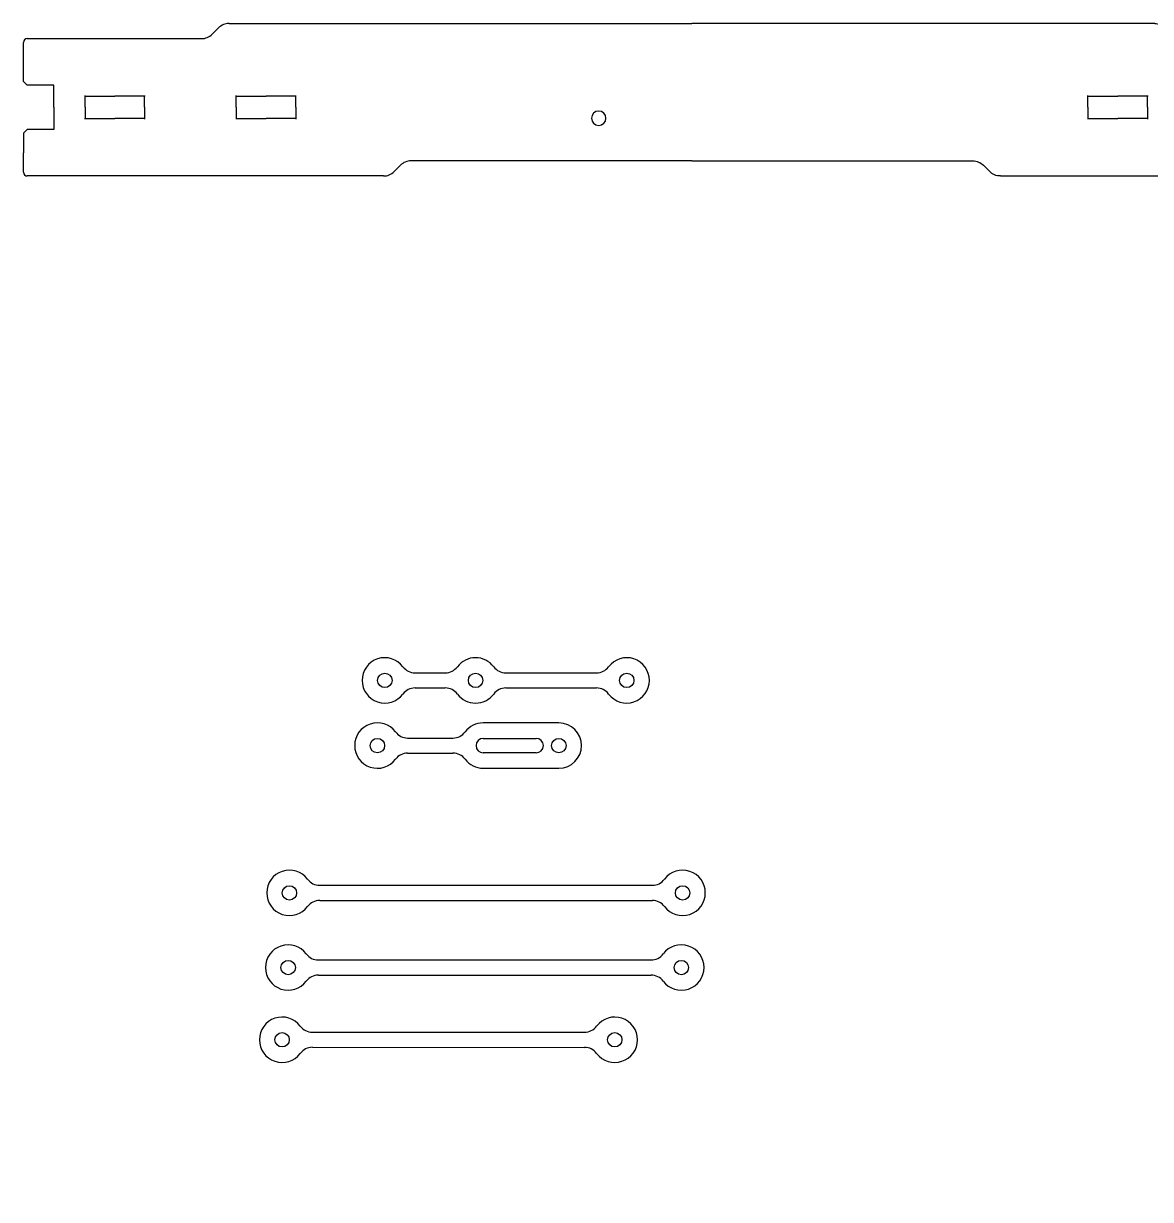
# Model space of a CAD drawing. Header units: inches. Extents: x -309 to 118, y -31 to 166.
# Drawn here: x -195.44 to -186.12, y 51.55 to 61.27 of the extents above; entities that cross this region are included whole.
import ezdxf

# ---------------------------------------------------------------- set-up
doc = ezdxf.new("R2010")
doc.units = ezdxf.units.IN
doc.header["$MEASUREMENT"] = 0
doc.layers.add('CUT', color=1, linetype='Continuous')

# ---------------------------------------------------------------- blocks, each defined once
blk = doc.blocks.new('Linkage_3in')
at = {"layer": 'CUT'}
for p, q in [((0.25, 0.0625), (3, 0.0625)), ((0.25, -0.0625), (3, -0.0625))]:
    blk.add_line(p, q, dxfattribs=at)
for centre in [(0, 0), (3.25, 0)]:
    blk.add_circle(centre, 0.0595, dxfattribs=at)
for centre, radius, start, end in [((0, 0), 0.1875, 36.8699, 323.1301), ((0.25, 0.1875), 0.125, 216.8699, 270), ((3, 0.1875), 0.125, 270, 323.1301), ((3.25, 0), 0.1875, 216.8699, 143.1301), ((0.25, -0.1875), 0.125, 90, 143.1301), ((3, -0.1875), 0.125, 36.8699, 90)]:
    blk.add_arc(centre, radius, start, end, dxfattribs=at)
blk = doc.blocks.new('Linkage_4in')
at = {"layer": 'CUT'}
for p, q in [((1.3804, -0.5903), (3.4105, -1.5604)), ((1.3265, -0.7031), (3.3566, -1.6732))]:
    blk.add_line(p, q, dxfattribs=at)
for centre in [(1.1279, -0.5389), (3.6091, -1.7246)]:
    blk.add_circle(centre, 0.0595, dxfattribs=at)
for centre, radius, start, end in [((1.1279, -0.5389), 0.1875, 11.32973, 297.58993), ((1.4343, -0.4775), 0.125, 191.32973, 244.45983), ((1.2726, -0.8159), 0.125, 64.45983, 117.58993), ((3.6091, -1.7246), 0.1875, 191.32973, 117.58993), ((3.4644, -1.4476), 0.125, 244.45983, 297.58993), ((3.3027, -1.786), 0.125, 11.32973, 64.45983)]:
    blk.add_arc(centre, radius, start, end, dxfattribs=at)
blk = doc.blocks.new('Linkage_1p5in')
at = {"layer": 'CUT'}
for p, q in [((0.25, 0.0625), (0.5, 0.0625)), ((1, 0.0625), (1.75, 0.0625)), ((0.25, -0.0625), (0.5, -0.0625)), ((1, -0.0625), (1.75, -0.0625))]:
    blk.add_line(p, q, dxfattribs=at)
for centre in [(0, 0), (0.75, 0), (2, 0)]:
    blk.add_circle(centre, 0.0595, dxfattribs=at)
for centre, radius, start, end in [((0, 0), 0.1875, 36.8699, 323.1301), ((0.25, 0.1875), 0.125, 216.8699, 270), ((0.5, 0.1875), 0.125, 270, 323.1301), ((0.75, 0), 0.1875, 36.8699, 143.1301), ((1, 0.1875), 0.125, 216.8699, 270), ((1.75, 0.1875), 0.125, 270, 323.1301), ((2, 0), 0.1875, 216.8699, 143.1301), ((0.25, -0.1875), 0.125, 90, 143.1301), ((0.5, -0.1875), 0.125, 36.8699, 90), ((1, -0.1875), 0.125, 90, 143.1301), ((1.75, -0.1875), 0.125, 36.8699, 90), ((0.75, 0), 0.1875, 216.8699, 323.1301)]:
    blk.add_arc(centre, radius, start, end, dxfattribs=at)
blk = doc.blocks.new('Linkage_p75in')
at = {"layer": 'CUT'}
for p, q in [((1, 0.1875), (0.375, 0.1875)), ((-0.25, 0.0625), (0.125, 0.0625)), ((0.375, 0.0595), (0.8125, 0.0595)), ((-0.25, -0.0625), (0.125, -0.0625)), ((0.8125, -0.0595), (0.375, -0.0595)), ((0.375, -0.1875), (1, -0.1875))]:
    blk.add_line(p, q, dxfattribs=at)
for centre in [(-0.5, 0), (1, 0)]:
    blk.add_circle(centre, 0.0595, dxfattribs=at)
for centre, radius, start, end in [((-0.5, 0), 0.1875, 36.8699, 323.1301), ((-0.25, 0.1875), 0.125, 216.8699, 270), ((0.125, 0.1875), 0.125, 270, 323.1301), ((0.375, 0), 0.1875, 90, 143.1301), ((1, 0), 0.1875, 270, 90), ((0.375, 0), 0.0595, 90, 270), ((0.8125, 0), 0.0595, 270, 90), ((-0.25, -0.1875), 0.125, 90, 143.1301), ((0.125, -0.1875), 0.125, 36.8699, 90), ((0.375, 0), 0.1875, 216.8699, 270)]:
    blk.add_arc(centre, radius, start, end, dxfattribs=at)
blk = doc.blocks.new('Dovetail_Half')
for p, q in [((-0.25, 0.21375), (-0.25, 0.375)), ((-0.25, 0.21375), (-0.21875, 0.1825)), ((0, 0.1825), (-0.21875, 0.1825)), ((0, 0), (0, 0.1825))]:
    blk.add_line(p, q)
blk = doc.blocks.new('BraceHole_Quarter')
at = {"layer": 'CUT', "ltscale": 0.003906}
for p, q in [((-0.246, 0), (-0.246, 0.0975)), ((-0.25, 0.0935), (0, 0.0935))]:
    blk.add_line(p, q, dxfattribs=at)
blk = doc.blocks.new('BraceHole')
at = {"color": 0}
blk.add_blockref('BraceHole_Quarter', (0, 0), dxfattribs=at)
at = {"color": 0, "xscale": -1}
blk.add_blockref('BraceHole_Quarter', (0, 0), dxfattribs=at)
at = {"color": 0, "xscale": -1, "rotation": 180}
blk.add_blockref('BraceHole_Quarter', (0, 0), dxfattribs=at)
at = {"color": 0, "rotation": 180}
blk.add_blockref('BraceHole_Quarter', (0, 0), dxfattribs=at)
blk = doc.blocks.new('BraceHoles')
at = {"color": 0}
for p in [(0.5, 0), (1.75, 0)]:
    blk.add_blockref('BraceHole', p, dxfattribs=at)
blk = doc.blocks.new('Lid_Side_Half')
at = {"layer": 'CUT'}
for p, q in [((-2.7873, 2.5497), (-2.7873, 5.4938)), ((-2.7561, 5.525), (-2.5948, 5.525)), ((-1.8448, 5.525), (-1.6836, 5.525)), ((-1.6523, 5.4938), (-1.6523, 4.0538)), ((-1.6157, 3.9655), (-1.564, 3.9137)), ((-1.5273, 3.8253), (-1.5273, 0)), ((-2.699, 2.4095), (-2.7507, 2.4613)), ((-2.6623, 0), (-2.6623, 2.3212))]:
    blk.add_line(p, q, dxfattribs=at)
for centre, radius, start, end in [((-2.7561, 5.4938), 0.0312, 90, 180), ((-1.6836, 5.4938), 0.0312, 0, 90), ((-1.5273, 4.0538), 0.125, 180, 225), ((-1.6523, 3.8253), 0.125, 0, 45), ((-2.6623, 2.5497), 0.125, 180, 225), ((-2.7873, 2.3212), 0.125, 0, 45)]:
    blk.add_arc(centre, radius, start, end, dxfattribs=at)
at = {"xscale": -1, "rotation": 90}
blk.add_blockref('BraceHoles', (-2.2198, 5.27), dxfattribs=at)
at = {"layer": 'CUT', "xscale": -1, "rotation": 90}
blk.add_blockref('Dovetail_Half', (-2.2198, 5.275), dxfattribs=at)
at = {"layer": 'CUT', "rotation": 270}
blk.add_blockref('Dovetail_Half', (-2.2198, 5.275), dxfattribs=at)
blk = doc.blocks.new('Lid_Side')
at = {"layer": 'CUT'}
blk.add_circle((-2.3098, -0.7703), 0.0595, dxfattribs=at)
at = {"rotation": 359.9999999999981}
blk.add_blockref('Lid_Side_Half', (0, 0), dxfattribs=at)
at = {"xscale": -1.000000000000002, "rotation": 179.999999999998}
blk.add_blockref('Lid_Side_Half', (0, 0), dxfattribs=at)
blk = doc.blocks.new('Linkage_3p25in')
at = {"layer": 'CUT'}
for p, q in [((0.2497, 0.0638), (2.9996, 0.0785)), ((0.2503, -0.0612), (3.0003, -0.0465))]:
    blk.add_line(p, q, dxfattribs=at)
for centre in [(0, 0), (3.25, 0.0173)]:
    blk.add_circle(centre, 0.0595, dxfattribs=at)
for centre, radius, start, end in [((3.25, 0.0173), 0.1875, 217.17467, 143.43487), ((0, 0), 0.1875, 37.17467, 323.43487), ((0.249, 0.1888), 0.125, 217.17467, 270.30477), ((2.999, 0.2035), 0.125, 270.30477, 323.43487), ((0.251, -0.1862), 0.125, 90.30477, 143.43487), ((3.001, -0.1715), 0.125, 37.17467, 90.30477)]:
    blk.add_arc(centre, radius, start, end, dxfattribs=at)

msp = doc.modelspace()

# ---------------------------------------------------------------- block references
for name, p in [('Linkage_1p5in', (-192.45291, 55.83733)), ('Linkage_p75in', (-192.01425, 55.29862)), ('Linkage_3in', (-193.25174, 53.46445))]:
    msp.add_blockref(name, p)
for name, p, rotation in [('Linkage_3p25in', (-193.2413, 54.08137), 359.695231149669), ('Linkage_4in', (-194.55176, 52.86755), 25.54017209668681)]:
    msp.add_blockref(name, p, dxfattribs=dict(rotation=rotation))
at = {"layer": 'CUT', "xscale": -1, "rotation": 269.9999999999981}
msp.add_blockref('Lid_Side', (-189.91436, 62.79279), dxfattribs=at)

doc.saveas('drawing.dxf')
